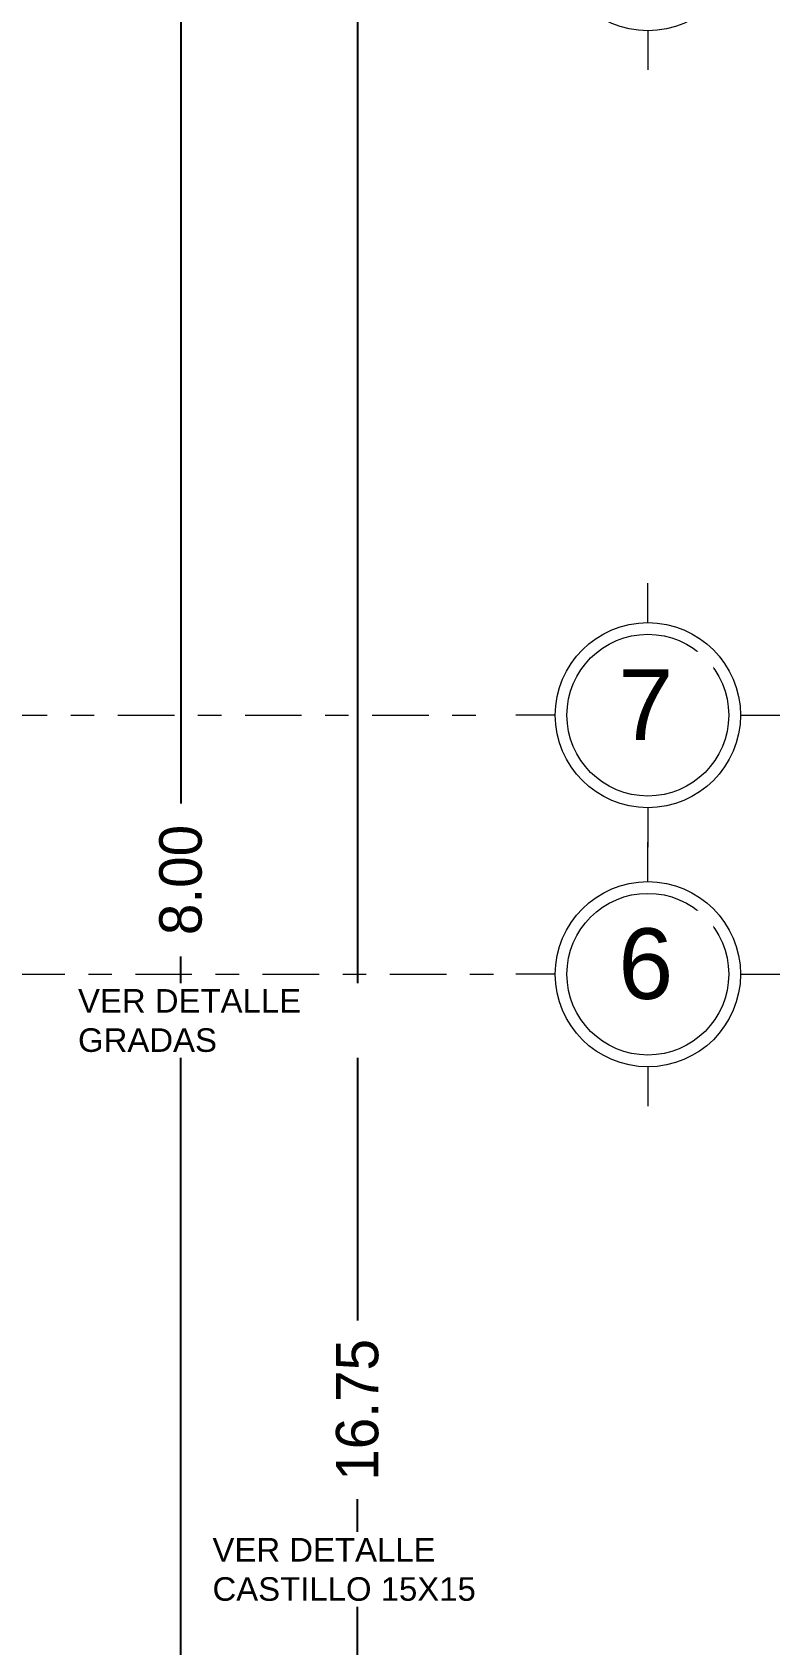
# Model space of a CAD drawing. Header units: millimetres. Extents: x -9559 to 23034, y -7226 to 22400.
# Drawn here: x 191.36 to 194.53, y 42.67 to 49.52 of the extents above; entities that cross this region are included whole.
import ezdxf

# ---------------------------------------------------------------- set-up
doc = ezdxf.new("R2010")
doc.units = ezdxf.units.MM
doc.header["$LTSCALE"] = 0.02
doc.linetypes.add('ACAD_ISO10W100', pattern=[18, 12, -3, 0, -3])
for name, color, linetype, lineweight in [('A-ANNO-DIMS', 251, 'Continuous', 9), ('A_DIM-1', 251, 'Continuous', 18), ('G-ANNO-TEXT', 250, 'Continuous', 9), ('S-GRID', 253, 'ACAD_ISO10W100', 5), ('S-GRID-IDEN', 253, 'Continuous', 9)]:
    doc.layers.add(name, color=color, linetype=linetype, lineweight=lineweight)
doc.styles.add('Arial_3', font='arial.ttf', dxfattribs={"height": 0.18})
doc.styles.add('Arial_5', font='arial.ttf', dxfattribs={"height": 0.003})
doc.styles.get("Standard").update_dxf_attribs({"font": 'GOTHIC.TTF'})
doc.dimstyles.get("Standard").update_dxf_attribs({"dimtxt": 0.18, "dimasz": 0.18, "dimexe": 0.18, "dimexo": 0.0625, "dimgap": 0.09, "dimtad": 0, "dimzin": 3, "dimdsep": 46, "dimtxsty": 'Standard', "dimblk": 'ARCHTICK', "dimcen": 0.09, "dimadec": 0, "dimazin": 0, "dimtfac": 1, "dimtofl": 0, "dimtmove": 0, "dimatfit": 3, "dimldrblk": 'ARCHTICK', "dimfxl": 1, "dimtolj": 1, "dimtzin": 0, "dimarcsym": 0})
pattern_1 = [(0, (4e-16, 1e-16), (0, 6.985), [5.08, -1.905]), (90, (4e-16, 1e-16), (-6.985, 4e-16), [5.08, -1.905])]

# ---------------------------------------------------------------- blocks, each defined once
blk = doc.blocks.new('Rejilla - Extremo inicial de rejilla - Círculo-11506-Nivel 1')
h = blk.add_hatch()
h.set_pattern_fill('ANGLE', color=256)
h.set_pattern_definition(pattern_1)
h.paths.add_polyline_path([(0, 0.003933), (0, 0.00452, 0.414214), (-0.00452, 0), (-0.003933, 0, -0.414214)])
h.paths.add_polyline_path([(0, -0.003933), (0, -0.00452, 0.414214), (0.00452, 0), (0.003933, 0, -0.414214)])
at = {"layer": 'A_DIM-1', "true_color": 0x000000, "transparency": 33554661}
h = blk.add_hatch(dxfattribs=at)
h.set_pattern_fill('ANGLE', color=18)
h.set_pattern_definition(pattern_1)
h.paths.add_polyline_path([(0, 0.00452), (0, 0.003933, -0.414214), (0.003933, 0), (0.00452, 0, 0.414214)])
h.paths.add_polyline_path([(-0.003933, 0), (-0.00452, 0, 0.414214), (0, -0.00452), (0, -0.003933, -0.414214)])
at = {"layer": 'S-GRID'}
h = blk.add_hatch(dxfattribs=at)
h.set_pattern_fill('ANGLE', color=256)
h.set_pattern_definition(pattern_1)
h.paths.add_polyline_path([(0, 0.003933), (0, 0.00452, 0.414214), (-0.00452, 0), (-0.003933, 0, -0.414214)])
h.paths.add_polyline_path([(0, -0.003933), (0, -0.00452, 0.414214), (0.00452, 0), (0.003933, 0, -0.414214)])
at = {"layer": 'S-GRID', "linetype": 'Continuous'}
h = blk.add_hatch(dxfattribs=at)
h.set_pattern_fill('AR-B88', color=256, scale=0.1)
h.paths.add_polyline_path([(0, 0.00452), (0, 0.003933, -0.414214), (0.003933, 0), (0.00452, 0, 0.414214)])
h.paths.add_polyline_path([(-0.003933, 0), (-0.00452, 0, 0.414214), (0, -0.00452), (0, -0.003933, -0.414214)])
at = {"layer": 'S-GRID-IDEN', "linetype": 'Continuous'}
for p, q in [((0, 0.003933), (0, 0.0056)), ((-0.003933, 0), (-0.0056, 0)), ((0.003933, 0), (0.0056, 0)), ((0, -0.003933), (0, -0.0056))]:
    blk.add_line(p, q, dxfattribs=at)
for radius in [0.003933, 0.003434]:
    blk.add_circle((0, 0), radius, dxfattribs=at)
blk = doc.blocks.new('_ArchTick')
at = {"color": 0, "linetype": 'ByBlock', "const_width": 0.15}
blk.add_lwpolyline([(-0.5, -0.5), (0.5, 0.5)], dxfattribs=at)
blk = doc.blocks.new('*D349')
at = {"layer": 'A-ANNO-DIMS', "color": 0, "lineweight": -2, "transparency": 16777216}
for p, q in [((192.1365, 49.9178), (191.8068, 49.9178)), ((191.9868, 49.9178), (191.9868, 46.2426)), ((191.9868, 41.9178), (191.9868, 45.5931)), ((192.1365, 41.9178), (191.8068, 41.9178))]:
    blk.add_line(p, q, dxfattribs=at)
at = {"layer": 'A-ANNO-DIMS', "color": 0, "lineweight": -2, "transparency": 16777216, "xscale": 0.18, "yscale": 0.18, "zscale": 0.18}
for p, rotation in [((191.9868, 49.9178), 90), ((191.9868, 41.9178), 270)]:
    blk.add_blockref('_ArchTick', p, dxfattribs=dict(at, rotation=rotation))
at = {"layer": 'A-ANNO-DIMS', "color": 0, "transparency": 16777216, "insert": (191.9868, 45.9178), "char_height": 0.18, "width": 0.607447, "attachment_point": 5, "rotation": 90}
blk.add_mtext('\\A1;8.00', dxfattribs=at)
blk = doc.blocks.new('*D352')
at = {"layer": 'A-ANNO-DIMS', "color": 0, "lineweight": -2, "transparency": 16777216}
for p, q in [((192.8865, 52.0428), (192.5568, 52.0428)), ((192.7368, 52.0428), (192.7368, 44.047)), ((192.7368, 35.2928), (192.7368, 43.2887)), ((192.8865, 35.2928), (192.5568, 35.2928))]:
    blk.add_line(p, q, dxfattribs=at)
at = {"layer": 'A-ANNO-DIMS', "color": 0, "lineweight": -2, "transparency": 16777216, "xscale": 0.18, "yscale": 0.18, "zscale": 0.18}
for p, rotation in [((192.7368, 52.0428), 90), ((192.7368, 35.2928), 270)]:
    blk.add_blockref('_ArchTick', p, dxfattribs=dict(at, rotation=rotation))
at = {"layer": 'A-ANNO-DIMS', "color": 0, "transparency": 16777216, "insert": (192.7368, 43.6678), "char_height": 0.18, "width": 0.607447, "attachment_point": 5, "rotation": 90}
blk.add_mtext('\\A1;16.75', dxfattribs=at)

msp = doc.modelspace()

# ---------------------------------------------------------------- linework, layer by layer
at = {"layer": 'S-GRID'}
for p, q in [((178.7596, 46.6178), (193.3198, 46.6178)), ((178.8345, 45.5178), (193.3198, 45.5178))]:
    msp.add_line(p, q, dxfattribs=at)

# ---------------------------------------------------------------- block references
at = {"layer": 'S-GRID-IDEN', "color": 251, "true_color": 0x636466, "xscale": 99.99999999999993, "yscale": 99.99999999999993, "zscale": 99.99999999999993, "rotation": 269.9999999999994}
for p in [(193.9698, 49.9178), (193.9698, 46.6178), (193.9698, 45.5178)]:
    msp.add_blockref('Rejilla - Extremo inicial de rejilla - Círculo-11506-Nivel 1', p, dxfattribs=at)

# ---------------------------------------------------------------- dimensions: what is measured, and where the dimension line sits
at = {"layer": 'A-ANNO-DIMS'}
for base, p1, p2, picture, middle in [((192.7368, 35.2928), (192.949, 52.0428), (192.949, 35.2928), '*D352', (192.7368, 43.6678)), ((191.9868, 41.9178), (192.199, 49.9178), (192.199, 41.9178), '*D349', (191.9868, 45.9178))]:
    dim = msp.add_linear_dim(base=base, p1=p1, p2=p2, angle=90, dimstyle='Standard', dxfattribs=at)
    dim.commit()
    dim.dimension.update_dxf_attribs({"geometry": picture, "text_midpoint": middle})

# ---------------------------------------------------------------- next in the draw order: texts
at = {"layer": 'G-ANNO-TEXT', "char_height": 0.1, "width": 1.557341, "attachment_point": 1, "style": 'Arial_3', "bg_fill": 3, "box_fill_scale": 1.25, "bg_fill_color": 256, "bg_fill_true_color": 13158600, "bg_fill_transparency": 0}
for s, insert in [('VER DETALLE\\PGRADAS', (191.5506, 45.4547)), ('VER DETALLE\\PCASTILLO 15X15', (192.1215, 43.1238))]:
    msp.add_mtext(s, dxfattribs=dict(at, insert=insert))
at = {"layer": 'S-GRID-IDEN', "char_height": 0.3, "width": 0.328039, "attachment_point": 1, "style": 'Arial_5', "bg_fill": 3, "box_fill_scale": 1.25, "bg_fill_color": 256, "bg_fill_true_color": 13158600, "bg_fill_transparency": 0}
for s, insert in [('7', (193.8445, 46.8127)), ('6', (193.8445, 45.7127))]:
    msp.add_mtext(s, dxfattribs=dict(at, insert=insert))

doc.saveas('drawing.dxf')
